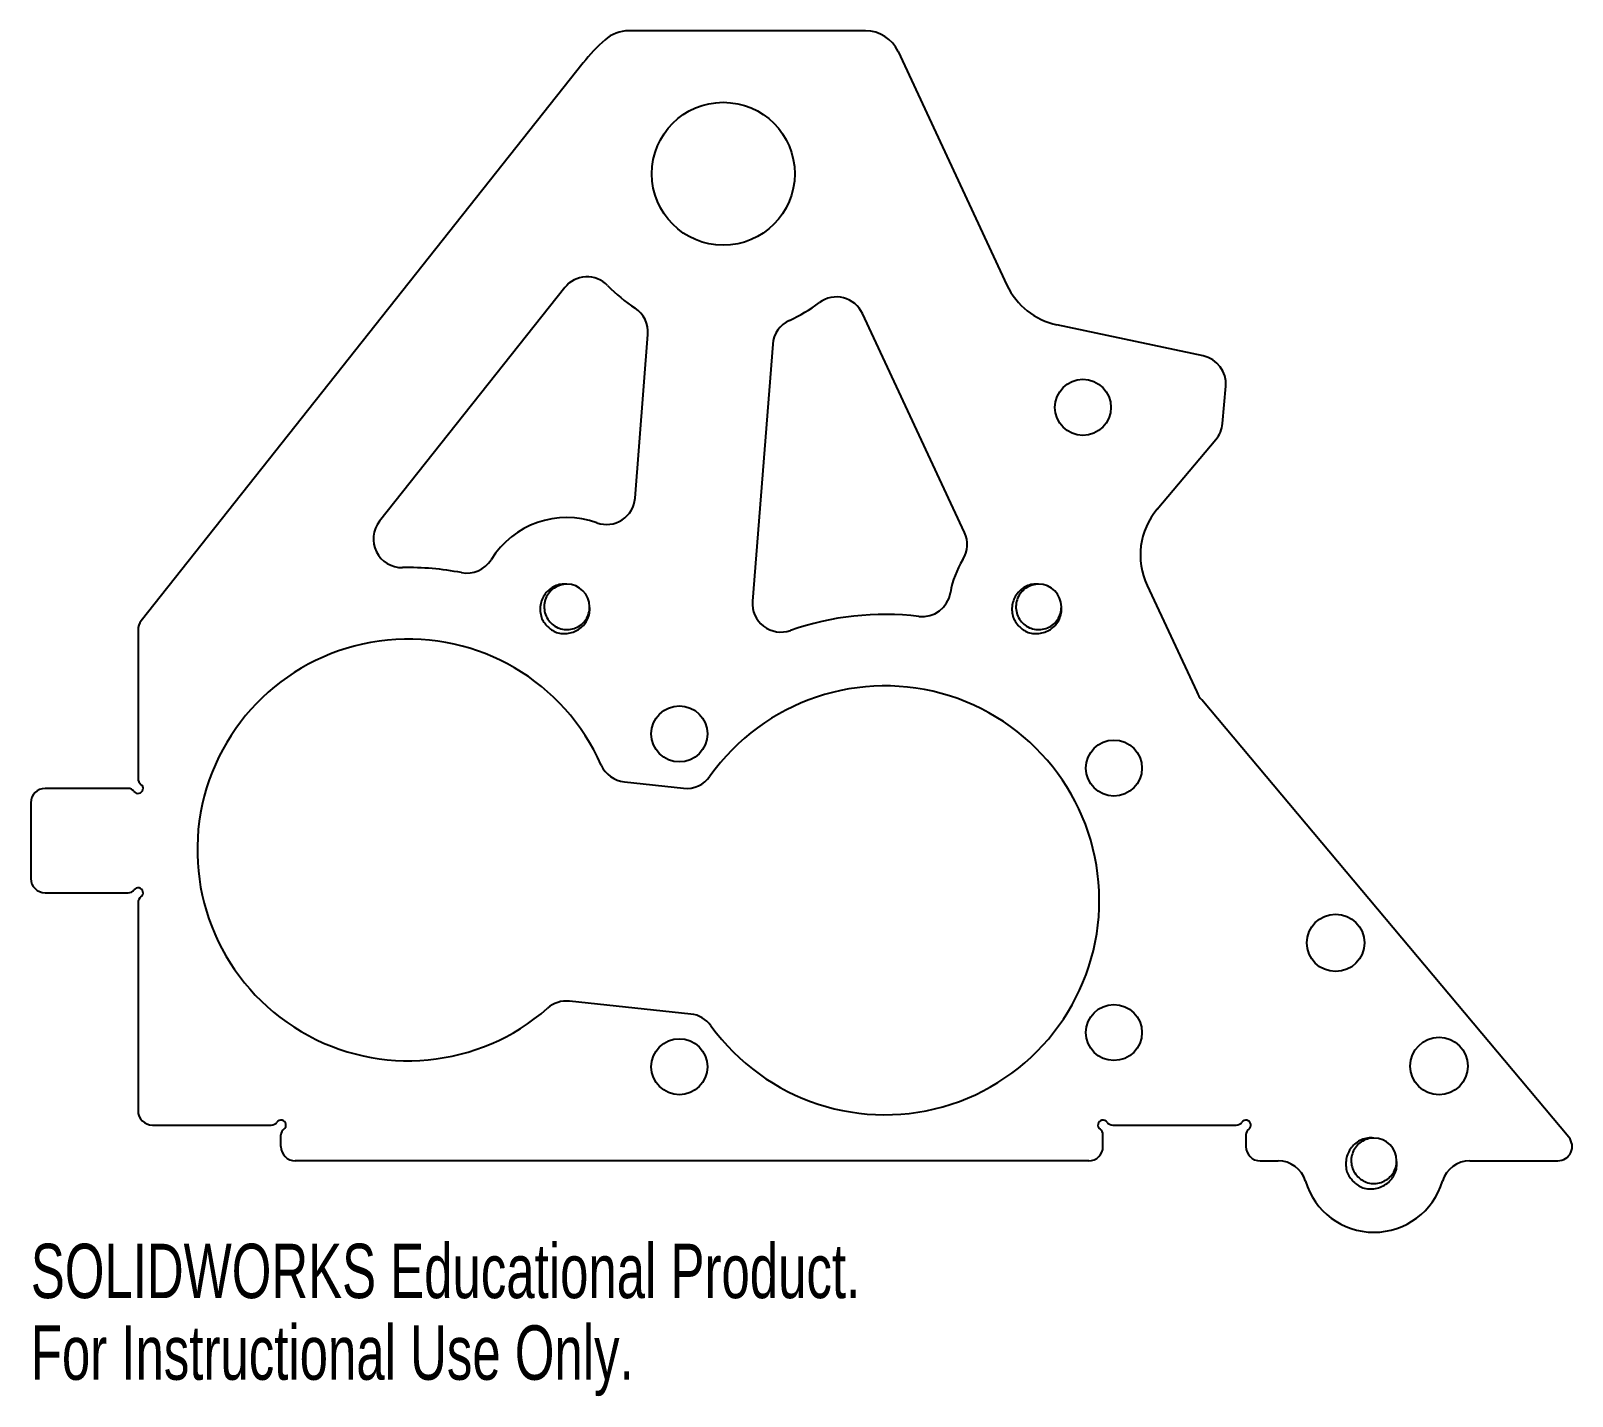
# Model space of a CAD drawing. Header units: inches. Extents: x 2.25 to 7.64, y -0.45 to 4.33.
import ezdxf

# ---------------------------------------------------------------- set-up
doc = ezdxf.new("R2010")
doc.units = ezdxf.units.IN
doc.header["$MEASUREMENT"] = 0
doc.styles.add('SLDTEXTSTYLE0', font='TXT', dxfattribs={"width": 0.7})

msp = doc.modelspace()

# ---------------------------------------------------------------- linework, layer by layer
at = {"color": 7, "linetype": 'Continuous', "lineweight": 25}
for p, q in [((5.1698, 4.3275), (4.3413, 4.3275)), ((4.1821, 4.2156), (2.6358, 2.2636)), ((5.2831, 4.2553), (5.6642, 3.438)), ((4.1173, 3.4292), (3.4698, 2.6119)), ((5.5158, 2.5733), (5.1588, 3.3388)), ((6.3507, 3.1907), (5.839, 3.2991)), ((4.3636, 2.6931), (4.4085, 3.2656)), ((4.8447, 3.2314), (4.7742, 2.3323)), ((6.4182, 2.9538), (6.4296, 3.0841)), ((6.1895, 2.654), (6.3951, 2.8981)), ((6.1542, 2.3873), (6.3278, 2.0149)), ((2.625, 2.2326), (2.625, 1.7119)), ((7.6294, 0.4571), (6.3454, 1.9874)), ((2.5906, 1.6775), (2.3, 1.6775)), ((4.326, 1.7001), (4.5332, 1.6782)), ((2.25, 1.6275), (2.25, 1.3625)), ((2.3, 1.3125), (2.5906, 1.3125)), ((2.625, 1.2781), (2.625, 0.55)), ((2.9401, 1.0795), (2.9396, 1.0795)), ((4.5583, 0.8884), (4.1337, 0.9333)), ((2.675, 0.5), (3.0906, 0.5)), ((6.0344, 0.5), (6.4656, 0.5)), ((3.125, 0.425), (3.125, 0.4656)), ((6, 0.425), (6, 0.4656)), ((6.5, 0.4656), (6.5, 0.425)), ((5.95, 0.375), (3.175, 0.375)), ((6.55, 0.375), (6.6123, 0.375)), ((7.2831, 0.375), (7.5911, 0.375))]:
    msp.add_line(p, q, dxfattribs=at)
for centre, radius in [((4.672, 3.8275), 0.25), ((5.93, 3.0105), 0.098), ((4.5183, 1.8683), 0.098), ((6.0383, 1.7487), 0.098), ((6.8138, 1.1374), 0.1005), ((6.0383, 0.8237), 0.098), ((4.5183, 0.7041), 0.098), ((7.1754, 0.7065), 0.1005)]:
    msp.add_circle(centre, radius, dxfattribs=at)
for centre, radius, start, end in [((4.3413, 4.2025), 0.125, 90, 131.4096), ((5.1698, 4.2025), 0.125, 25, 90), ((4.672, 3.8275), 0.625, 131.4096, 141.6146), ((4.1956, 3.3671), 0.1, 44.025, 141.6146), ((4.672, 3.8275), 0.5625, 224.025, 236.756), ((5.0682, 3.2965), 0.1, 25, 126.7262), ((5.8908, 3.5437), 0.25, 205, 258.0357), ((4.3088, 3.2734), 0.1, 355.5154, 56.756), ((4.672, 3.8275), 0.5625, 294.2748, 306.7262), ((4.9444, 3.2236), 0.1, 114.2748, 175.5154), ((6.33, 3.0928), 0.1, 355, 78.0357), ((6.3186, 2.9625), 0.1, 319.8983, 355), ((4.2639, 2.7009), 0.1, 250.3199, 355.5154), ((6.3807, 2.493), 0.25, 139.8983, 205), ((3.5482, 2.5498), 0.1, 141.6146, 271.1425), ((4.125, 2.3125), 0.3125, 70.3199, 148.0944), ((5.4251, 2.531), 0.1, 328.0126, 25), ((3.5699, 1.4625), 0.9875, 79.1377, 91.1425), ((3.7748, 2.5305), 0.1, 259.1377, 328.0944), ((5.775, 2.3125), 0.3125, 148.0126, 170.8047), ((4.125, 2.3125), 0.0795, 0, 90), ((5.775, 2.3125), 0.0795, 0, 90), ((4.8738, 2.3245), 0.1, 175.5154, 289.2884), ((5.3678, 2.3784), 0.1, 263.1815, 350.8047), ((5.2372, 1.2862), 1, 83.1815, 109.2884), ((2.675, 2.2326), 0.05, 141.6146, 180), ((3.5699, 1.4625), 0.7375, 23.7315, 311.3546), ((5.2372, 1.2862), 0.75, 215.8031, 144.6773), ((6.4411, 2.0677), 0.125, 205, 220), ((4.3366, 1.7996), 0.1, 203.7315, 263.964), ((2.3, 1.6275), 0.05, 90, 180), ((2.5906, 1.6525), 0.025, 36.0319, 90), ((2.625, 1.6775), 0.0175, 216.0319, 53.9681), ((2.65, 1.7119), 0.025, 180, 233.9681), ((4.5437, 1.7777), 0.1, 263.964, 324.6773), ((2.3, 1.3625), 0.05, 180, 270), ((2.5906, 1.3375), 0.025, 270, 323.9681), ((2.625, 1.3125), 0.0175, 306.0319, 143.9681), ((2.65, 1.2781), 0.025, 126.0319, 180), ((4.1232, 0.8338), 0.1, 83.964, 131.3546), ((4.5478, 0.7889), 0.1, 35.8031, 83.964), ((2.675, 0.55), 0.05, 180, 270), ((3.0906, 0.525), 0.025, 270, 323.9681), ((3.125, 0.5), 0.0175, 306.0319, 143.9681), ((3.15, 0.4656), 0.025, 126.0319, 180), ((6, 0.5), 0.0175, 36.0319, 233.9681), ((5.975, 0.4656), 0.025, 0, 53.9681), ((6.0344, 0.525), 0.025, 216.0319, 270), ((6.4656, 0.525), 0.025, 270, 323.9681), ((6.5, 0.5), 0.0175, 306.0319, 143.9681), ((6.525, 0.4656), 0.025, 126.0319, 180), ((6.9477, 0.375), 0.0795, 0, 90), ((7.5911, 0.425), 0.05, 270, 40), ((3.175, 0.425), 0.05, 180, 270), ((5.95, 0.425), 0.05, 270, 0), ((6.55, 0.425), 0.05, 180, 270), ((6.6123, 0.275), 0.1, 16.6015, 90), ((7.2831, 0.275), 0.1, 90, 163.3985), ((6.9477, 0.375), 0.25, 196.6015, 343.3985)]:
    msp.add_arc(centre, radius, start, end, dxfattribs=at)
for points, knots in [([(4.125, 2.392), (4.1177, 2.3927), (4.1105, 2.3925), (4.0963, 2.3902), (4.0892, 2.3881), (4.0761, 2.3822), (4.0698, 2.3783), (4.0587, 2.3691), (4.0536, 2.3639), (4.045, 2.3522), (4.0414, 2.346), (4.0358, 2.3326), (4.0338, 2.3256), (4.0316, 2.3114), (4.0313, 2.304), (4.0324, 2.2896), (4.0338, 2.2826), (4.0359, 2.2756)], [0, 0, 0, 0, 0.125, 0.125, 0.25, 0.25, 0.375, 0.375, 0.5, 0.5, 0.625, 0.625, 0.75, 0.75, 0.875, 0.875, 1, 1, 1, 1]), ([(4.125, 2.392), (4.1174, 2.392), (4.1096, 2.3909), (4.0945, 2.3863), (4.0872, 2.3829), (4.0742, 2.3742), (4.0685, 2.369), (4.0587, 2.3571), (4.0546, 2.3502), (4.0485, 2.3356), (4.0466, 2.3279), (4.0451, 2.3125), (4.0455, 2.3048), (4.0485, 2.2895), (4.0512, 2.2819), (4.0587, 2.268), (4.0634, 2.2617), (4.0742, 2.2509), (4.0805, 2.2462), (4.0944, 2.2387), (4.102, 2.236), (4.1173, 2.233), (4.125, 2.2326), (4.1404, 2.2341), (4.1481, 2.236), (4.1627, 2.2421), (4.1696, 2.2462), (4.1815, 2.256), (4.1867, 2.2617), (4.1954, 2.2747), (4.1988, 2.282), (4.2034, 2.2971), (4.2045, 2.3049), (4.2045, 2.3125)], [0, 0, 0, 0, 0.0625, 0.0625, 0.125, 0.125, 0.1875, 0.1875, 0.25, 0.25, 0.3125, 0.3125, 0.375, 0.375, 0.4375, 0.4375, 0.5, 0.5, 0.5625, 0.5625, 0.625, 0.625, 0.6875, 0.6875, 0.75, 0.75, 0.8125, 0.8125, 0.875, 0.875, 0.9375, 0.9375, 1, 1, 1, 1]), ([(5.775, 2.392), (5.7677, 2.3927), (5.7605, 2.3925), (5.7463, 2.3902), (5.7392, 2.3881), (5.7261, 2.3822), (5.7198, 2.3783), (5.7087, 2.3691), (5.7036, 2.3639), (5.695, 2.3522), (5.6914, 2.346), (5.6858, 2.3326), (5.6838, 2.3256), (5.6816, 2.3114), (5.6813, 2.304), (5.6824, 2.2896), (5.6838, 2.2826), (5.6859, 2.2756)], [0, 0, 0, 0, 0.125, 0.125, 0.25, 0.25, 0.375, 0.375, 0.5, 0.5, 0.625, 0.625, 0.75, 0.75, 0.875, 0.875, 1, 1, 1, 1]), ([(5.775, 2.392), (5.7674, 2.392), (5.7596, 2.3909), (5.7445, 2.3863), (5.7372, 2.3829), (5.7242, 2.3742), (5.7185, 2.369), (5.7087, 2.3571), (5.7046, 2.3502), (5.6985, 2.3356), (5.6966, 2.3279), (5.6951, 2.3125), (5.6955, 2.3048), (5.6985, 2.2895), (5.7012, 2.2819), (5.7087, 2.268), (5.7134, 2.2617), (5.7242, 2.2509), (5.7305, 2.2462), (5.7444, 2.2387), (5.752, 2.236), (5.7673, 2.233), (5.775, 2.2326), (5.7904, 2.2341), (5.7981, 2.236), (5.8127, 2.2421), (5.8196, 2.2462), (5.8315, 2.256), (5.8367, 2.2617), (5.8454, 2.2747), (5.8488, 2.282), (5.8534, 2.2971), (5.8545, 2.3049), (5.8545, 2.3125)], [0, 0, 0, 0, 0.0625, 0.0625, 0.125, 0.125, 0.1875, 0.1875, 0.25, 0.25, 0.3125, 0.3125, 0.375, 0.375, 0.4375, 0.4375, 0.5, 0.5, 0.5625, 0.5625, 0.625, 0.625, 0.6875, 0.6875, 0.75, 0.75, 0.8125, 0.8125, 0.875, 0.875, 0.9375, 0.9375, 1, 1, 1, 1]), ([(4.0359, 2.2756), (4.0408, 2.2639), (4.048, 2.2532), (4.0657, 2.2355), (4.0764, 2.2283), (4.0881, 2.2234)], [0, 0, 0, 0, 0.5, 0.5, 1, 1, 1, 1]), ([(4.0881, 2.2234), (4.0951, 2.2213), (4.1021, 2.2199), (4.1165, 2.2188), (4.1239, 2.2191), (4.1452, 2.2224), (4.1589, 2.2282), (4.1763, 2.2411), (4.1816, 2.2462), (4.1907, 2.2573), (4.1946, 2.2635), (4.2006, 2.2767), (4.2027, 2.2836), (4.205, 2.2979), (4.2052, 2.3052), (4.2045, 2.3125)], [0, 0, 0, 0, 0.125, 0.125, 0.25, 0.25, 0.5, 0.5, 0.625, 0.625, 0.75, 0.75, 0.875, 0.875, 1, 1, 1, 1]), ([(5.6859, 2.2756), (5.6908, 2.2639), (5.698, 2.2532), (5.7157, 2.2355), (5.7264, 2.2283), (5.7381, 2.2234)], [0, 0, 0, 0, 0.5, 0.5, 1, 1, 1, 1]), ([(5.7381, 2.2234), (5.7451, 2.2213), (5.7521, 2.2199), (5.7665, 2.2188), (5.7739, 2.2191), (5.7952, 2.2224), (5.8089, 2.2282), (5.8263, 2.2411), (5.8316, 2.2462), (5.8407, 2.2573), (5.8446, 2.2635), (5.8506, 2.2767), (5.8527, 2.2836), (5.855, 2.2979), (5.8552, 2.3052), (5.8545, 2.3125)], [0, 0, 0, 0, 0.125, 0.125, 0.25, 0.25, 0.5, 0.5, 0.625, 0.625, 0.75, 0.75, 0.875, 0.875, 1, 1, 1, 1]), ([(6.9477, 0.4545), (6.9402, 0.4555), (6.9328, 0.4555), (6.9179, 0.4535), (6.9106, 0.4515), (6.8969, 0.4457), (6.8903, 0.4417), (6.8786, 0.4324), (6.8733, 0.427), (6.8642, 0.4151), (6.8604, 0.4087), (6.8543, 0.3949), (6.8522, 0.3877), (6.8497, 0.373), (6.8493, 0.3654), (6.8501, 0.3506), (6.8513, 0.3432), (6.8534, 0.3359)], [0, 0, 0, 0, 0.125, 0.125, 0.25, 0.25, 0.375, 0.375, 0.5, 0.5, 0.625, 0.625, 0.75, 0.75, 0.875, 0.875, 1, 1, 1, 1]), ([(6.9477, 0.4545), (6.9401, 0.4545), (6.9323, 0.4534), (6.9172, 0.4488), (6.9099, 0.4454), (6.8969, 0.4367), (6.8912, 0.4315), (6.8814, 0.4196), (6.8773, 0.4127), (6.8712, 0.3981), (6.8693, 0.3904), (6.8678, 0.375), (6.8682, 0.3673), (6.8712, 0.352), (6.8739, 0.3444), (6.8814, 0.3305), (6.8861, 0.3242), (6.8969, 0.3134), (6.9032, 0.3087), (6.9171, 0.3012), (6.9247, 0.2985), (6.94, 0.2955), (6.9477, 0.2951), (6.9631, 0.2966), (6.9708, 0.2985), (6.9854, 0.3046), (6.9923, 0.3087), (7.0042, 0.3185), (7.0094, 0.3242), (7.0181, 0.3372), (7.0215, 0.3445), (7.0261, 0.3596), (7.0272, 0.3674), (7.0272, 0.375)], [0, 0, 0, 0, 0.0625, 0.0625, 0.125, 0.125, 0.1875, 0.1875, 0.25, 0.25, 0.3125, 0.3125, 0.375, 0.375, 0.4375, 0.4375, 0.5, 0.5, 0.5625, 0.5625, 0.625, 0.625, 0.6875, 0.6875, 0.75, 0.75, 0.8125, 0.8125, 0.875, 0.875, 0.9375, 0.9375, 1, 1, 1, 1]), ([(6.8534, 0.3359), (6.856, 0.3297), (6.8592, 0.3238), (6.8666, 0.3127), (6.8708, 0.3076), (6.8803, 0.2981), (6.8855, 0.2938), (6.8966, 0.2864), (6.9024, 0.2833), (6.9086, 0.2807)], [0, 0, 0, 0, 0.25, 0.25, 0.5, 0.5, 0.75, 0.75, 1, 1, 1, 1]), ([(6.9086, 0.2807), (6.9159, 0.2786), (6.9233, 0.2774), (6.9383, 0.2766), (6.9458, 0.277), (6.9604, 0.2795), (6.9677, 0.2817), (6.9814, 0.2877), (6.9878, 0.2915), (6.9997, 0.3006), (7.0051, 0.3059), (7.0144, 0.3176), (7.0183, 0.3241), (7.0242, 0.3378), (7.0262, 0.3451), (7.0282, 0.36), (7.0282, 0.3675), (7.0272, 0.375)], [0, 0, 0, 0, 0.125, 0.125, 0.25, 0.25, 0.375, 0.375, 0.5, 0.5, 0.625, 0.625, 0.75, 0.75, 0.875, 0.875, 1, 1, 1, 1])]:
    msp.add_open_spline(points, degree=3, knots=knots, dxfattribs=at)

# ---------------------------------------------------------------- texts
at = {"color": 7, "linetype": 'Continuous', "char_height": 0.1903, "attachment_point": 1, "style": 'SLDTEXTSTYLE0'}
for s, insert in [('SOLIDWORKS Educational Product.', (2.25, 0.0849)), ('For Instructional Use Only.', (2.25, -0.2006))]:
    msp.add_mtext(s, dxfattribs=dict(at, insert=insert))

doc.saveas('drawing.dxf')
